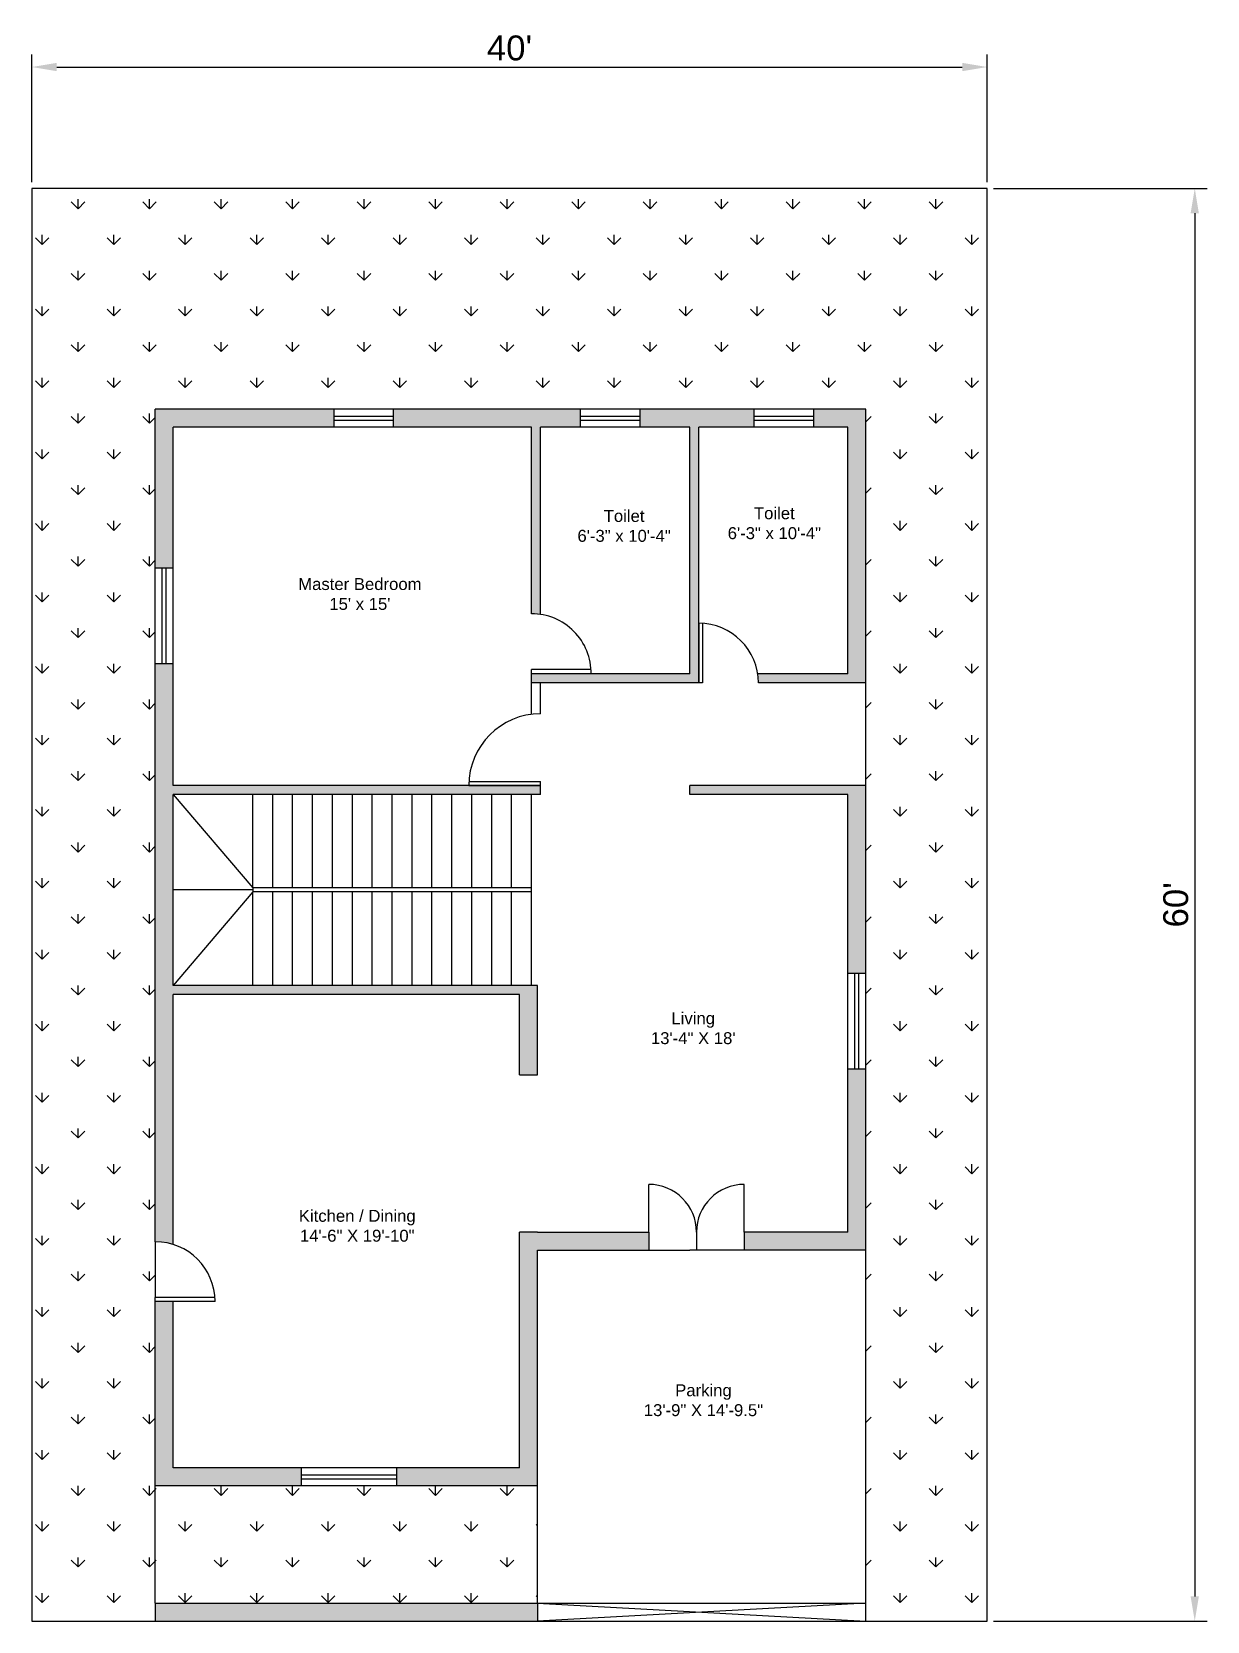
# Model space of a CAD drawing. Header units: millimetres. Extents: x 2132 to 2723, y 655 to 1454.
import ezdxf

# ---------------------------------------------------------------- set-up
doc = ezdxf.new("R2010")
doc.units = ezdxf.units.MM
doc.styles.get("Standard").update_dxf_attribs({"font": 'arial.ttf'})
doc.dimstyles.new('ISO-25', dxfattribs={"dimscale": 5, "dimtxt": 2.5, "dimasz": 2.5, "dimexe": 1.25, "dimexo": 0.625, "dimtad": 1, "dimlunit": 3, "dimtxsty": 'Standard', "dimcen": 2.5, "dimadec": 0, "dimazin": 0, "dimtfac": 1, "dimtmove": 0, "dimatfit": 3, "dimfxl": 1, "dimarcsym": 0})

# ---------------------------------------------------------------- blocks, each defined once
blk = doc.blocks.new('*D17')
at = {"color": 0, "lineweight": -2, "transparency": 16777216}
for p, q in [((2615.18, 1375.2), (2722.59, 1375.2)), ((2716.34, 1362.7), (2716.34, 667.7)), ((2615.18, 655.2), (2722.59, 655.2))]:
    blk.add_line(p, q, dxfattribs=at)
at = {"color": 0, "transparency": 16777216}
for points in [[(2714.26, 1362.7), (2718.42, 1362.7), (2716.34, 1375.2)], [(2714.26, 667.7), (2718.42, 667.7), (2716.34, 655.2)]]:
    blk.add_solid(points, dxfattribs=at)
at = {"layer": 'Defpoints', "color": 0, "transparency": 16777216}
for p in [(2612.05, 1375.2), (2612.05, 655.2), (2716.34, 655.2)]:
    blk.add_point(p, dxfattribs=at)
at = {"color": 0, "transparency": 16777216, "insert": (2706.83, 1015.2), "char_height": 12.5, "attachment_point": 5, "rotation": 90}
blk.add_mtext("60'", dxfattribs=at)
blk = doc.blocks.new('*D18')
at = {"color": 0, "lineweight": -2, "transparency": 16777216}
for p, q in [((2132.05, 1378.32), (2132.05, 1442.44)), ((2612.05, 1378.32), (2612.05, 1442.44)), ((2144.55, 1436.19), (2599.55, 1436.19))]:
    blk.add_line(p, q, dxfattribs=at)
at = {"color": 0, "transparency": 16777216}
for points in [[(2144.55, 1438.28), (2144.55, 1434.11), (2132.05, 1436.19)], [(2599.55, 1438.28), (2599.55, 1434.11), (2612.05, 1436.19)]]:
    blk.add_solid(points, dxfattribs=at)
at = {"layer": 'Defpoints', "color": 0, "transparency": 16777216}
for p in [(2612.05, 1436.19), (2132.05, 1375.2), (2612.05, 1375.2)]:
    blk.add_point(p, dxfattribs=at)
at = {"color": 0, "transparency": 16777216, "insert": (2372.05, 1445.7), "char_height": 12.5, "attachment_point": 5}
blk.add_mtext("40'", dxfattribs=at)

msp = doc.modelspace()

# ---------------------------------------------------------------- hatches: boundary and pattern name
at = {"true_color": 0x136734}
h = msp.add_hatch(dxfattribs=at)
h.set_pattern_fill('GRASS', color=116)
h.paths.add_polyline_path([(2612.05, 1375.199), (2132.05, 1375.199), (2132.05, 655.199), (2194.098, 655.199), (2194.098, 664.199), (2194.098, 817.912), (2194.098, 845.912), (2194.098, 1264.199), (2551.098, 1264.199), (2551.098, 664.199), (2551.098, 655.199), (2612.05, 655.199)])
h = msp.add_hatch(color=256)
h.dxf.hatch_style = 1
h.set_gradient(color2=(0, 0, 0), tint=1)
h.paths.add_polyline_path([(2203.098, 1136.437), (2194.098, 1136.437), (2194.098, 845.912, -0.0763208), (2203.098, 844.531), (2203.098, 970.199), (2377.098, 970.199), (2377.098, 929.792), (2386.098, 929.792), (2386.098, 974.699), (2203.098, 974.699), (2203.098, 1070.699), (2387.598, 1070.699), (2387.598, 1075.199), (2351.598, 1075.199), (2203.098, 1075.199)])
h.paths.add_polyline_path([(2203.098, 1255.199), (2283.758, 1255.199), (2283.758, 1264.199), (2194.098, 1264.199), (2194.098, 1184.437), (2203.098, 1184.437)])
h.paths.add_polyline_path([(2407.628, 1264.199), (2313.758, 1264.199), (2313.758, 1255.199), (2383.098, 1255.199), (2383.098, 1161.475, -0.0376599), (2387.598, 1161.136), (2387.598, 1255.199), (2407.628, 1255.199)])
h.paths.add_polyline_path([(2494.874, 1264.199), (2437.628, 1264.199), (2437.628, 1255.199), (2462.598, 1255.199), (2462.598, 1131.199), (2383.098, 1131.199), (2383.098, 1126.699), (2467.098, 1126.699), (2467.098, 1156.699), (2467.098, 1255.199), (2494.874, 1255.199)])
h.paths.add_polyline_path([(2551.098, 1264.199), (2524.874, 1264.199), (2524.874, 1255.199), (2542.098, 1255.199), (2542.098, 1131.199), (2551.098, 1131.199)])
h.paths.add_polyline_path([(2542.098, 1131.199), (2496.758, 1131.199, -0.0376599), (2497.098, 1126.699), (2542.098, 1126.699)])
h.paths.add_polyline_path([(2551.098, 1131.199), (2542.098, 1131.199), (2542.098, 1126.699), (2551.098, 1126.699)])
h.paths.add_polyline_path([(2551.098, 1075.199), (2462.598, 1075.199), (2462.598, 1070.699), (2542.098, 1070.699), (2542.098, 980.716), (2551.098, 980.716)])
h.paths.add_polyline_path([(2551.098, 932.716), (2542.098, 932.716), (2542.098, 850.699), (2490.005, 850.699), (2490.005, 841.699), (2551.098, 841.699)])
h.paths.add_polyline_path([(2442.005, 850.699), (2386.098, 850.699), (2377.098, 850.699), (2377.098, 732.199), (2315.457, 732.199), (2315.457, 723.199), (2386.098, 723.199), (2386.098, 841.699), (2442.005, 841.699)])
h.paths.add_polyline_path([(2203.098, 815.912), (2194.098, 815.912), (2194.098, 723.199), (2267.457, 723.199), (2267.457, 732.199), (2203.098, 732.199)])
h.paths.add_polyline_path([(2386.098, 664.199), (2194.098, 664.199), (2194.098, 655.199), (2386.098, 655.199)])
h = msp.add_hatch(dxfattribs=at)
h.set_pattern_fill('GRASS', color=116)
h.paths.add_polyline_path([(2386.098, 723.199), (2194.098, 723.199), (2194.098, 664.199), (2386.098, 664.199)])

# ---------------------------------------------------------------- linework, layer by layer
for p, q in [((2551.098, 1264.199), (2194.098, 1264.199)), ((2194.098, 845.912), (2194.098, 1264.199)), ((2283.758, 1264.199), (2283.758, 1255.199)), ((2313.758, 1255.199), (2313.758, 1264.199)), ((2407.628, 1264.199), (2407.628, 1255.199)), ((2437.628, 1255.199), (2437.628, 1264.199)), ((2494.874, 1264.199), (2494.874, 1255.199)), ((2524.874, 1255.199), (2524.874, 1264.199)), ((2551.098, 664.199), (2551.098, 1264.199)), ((2203.098, 1075.199), (2203.098, 1255.199)), ((2383.098, 1255.199), (2203.098, 1255.199)), ((2283.758, 1260.699), (2313.758, 1260.699)), ((2283.758, 1258.699), (2313.758, 1258.699)), ((2383.098, 1161.475), (2383.098, 1255.199)), ((2387.598, 1161.136), (2387.598, 1255.199)), ((2462.598, 1255.199), (2387.598, 1255.199)), ((2407.628, 1260.699), (2437.628, 1260.699)), ((2407.628, 1258.699), (2437.628, 1258.699)), ((2462.598, 1131.199), (2462.598, 1255.199)), ((2542.098, 1255.199), (2467.098, 1255.199)), ((2467.098, 1126.699), (2467.098, 1255.199)), ((2494.874, 1260.699), (2524.874, 1260.699)), ((2494.874, 1258.699), (2524.874, 1258.699)), ((2542.098, 1131.199), (2542.098, 1255.199)), ((2203.098, 1184.437), (2194.098, 1184.437)), ((2197.598, 1136.437), (2197.598, 1184.437)), ((2199.598, 1136.437), (2199.598, 1184.437)), ((2194.098, 1136.437), (2203.098, 1136.437)), ((2383.098, 1110.917), (2383.098, 1133.475)), ((2462.598, 1131.199), (2383.098, 1131.199)), ((2469.098, 1126.699), (2383.098, 1126.699)), ((2387.598, 1111.199), (2387.598, 1126.699)), ((2542.098, 1131.199), (2496.758, 1131.199)), ((2551.098, 1126.699), (2497.098, 1126.699)), ((2387.598, 1075.199), (2203.098, 1075.199)), ((2387.598, 1070.699), (2203.098, 1070.699)), ((2203.098, 974.699), (2203.098, 1070.699)), ((2203.098, 1070.699), (2243.098, 1023.699)), ((2243.098, 1023.699), (2243.098, 1070.699)), ((2253.098, 1023.699), (2253.098, 1070.699)), ((2263.098, 1023.699), (2263.098, 1070.699)), ((2273.098, 1023.699), (2273.098, 1070.699)), ((2283.098, 1023.699), (2283.098, 1070.699)), ((2293.098, 1023.699), (2293.098, 1070.699)), ((2303.098, 1023.699), (2303.098, 1070.699)), ((2313.098, 1023.699), (2313.098, 1070.699)), ((2323.098, 1023.699), (2323.098, 1070.699)), ((2333.098, 1023.699), (2333.098, 1070.699)), ((2343.098, 1023.699), (2343.098, 1070.699)), ((2353.098, 1023.699), (2353.098, 1070.699)), ((2363.098, 1023.699), (2363.098, 1070.699)), ((2373.098, 1023.699), (2373.098, 1070.699)), ((2383.098, 974.699), (2383.098, 1070.699)), ((2387.598, 1070.699), (2387.598, 1077.199)), ((2551.098, 1075.199), (2462.598, 1075.199)), ((2462.598, 1070.699), (2462.598, 1075.199)), ((2542.098, 1070.699), (2462.598, 1070.699)), ((2542.098, 850.699), (2542.098, 1070.699)), ((2243.098, 1022.699), (2203.098, 1022.699)), ((2383.098, 1023.699), (2243.098, 1023.699)), ((2243.098, 1023.699), (2243.098, 1021.699)), ((2243.098, 1021.699), (2203.098, 974.699)), ((2243.098, 974.699), (2243.098, 1021.699)), ((2383.098, 1021.699), (2243.098, 1021.699)), ((2253.098, 974.699), (2253.098, 1021.699)), ((2263.098, 974.699), (2263.098, 1021.699)), ((2273.098, 974.699), (2273.098, 1021.699)), ((2283.098, 974.699), (2283.098, 1021.699)), ((2293.098, 974.699), (2293.098, 1021.699)), ((2303.098, 974.699), (2303.098, 1021.699)), ((2313.098, 974.699), (2313.098, 1021.699)), ((2323.098, 974.699), (2323.098, 1021.699)), ((2333.098, 974.699), (2333.098, 1021.699)), ((2343.098, 974.699), (2343.098, 1021.699)), ((2353.098, 974.699), (2353.098, 1021.699)), ((2363.098, 974.699), (2363.098, 1021.699)), ((2373.098, 974.699), (2373.098, 1021.699)), ((2386.098, 974.699), (2203.098, 974.699)), ((2386.098, 929.792), (2386.098, 974.699)), ((2551.098, 980.716), (2542.098, 980.716)), ((2545.598, 932.716), (2545.598, 980.716)), ((2547.598, 932.716), (2547.598, 980.716)), ((2377.098, 970.199), (2203.098, 970.199)), ((2203.098, 844.531), (2203.098, 970.199)), ((2377.098, 929.792), (2377.098, 970.199)), ((2377.098, 929.792), (2386.098, 929.792)), ((2542.098, 932.716), (2551.098, 932.716)), ((2442.005, 850.699), (2442.005, 874.699)), ((2490.005, 850.699), (2490.005, 874.699)), ((2377.098, 732.199), (2377.098, 850.699)), ((2386.098, 850.699), (2377.098, 850.699)), ((2386.098, 850.699), (2442.005, 850.699)), ((2442.005, 850.699), (2442.005, 841.699)), ((2466.005, 850.699), (2466.005, 841.699)), ((2542.098, 850.699), (2490.005, 850.699)), ((2490.005, 850.699), (2490.005, 841.699)), ((2194.098, 845.912), (2194.098, 817.912)), ((2386.098, 664.199), (2386.098, 841.699)), ((2386.098, 841.699), (2462.598, 841.699)), ((2551.098, 841.699), (2462.598, 841.699)), ((2194.098, 664.199), (2194.098, 817.912)), ((2203.098, 732.199), (2203.098, 815.912)), ((2377.098, 732.199), (2203.098, 732.199)), ((2267.457, 732.199), (2267.457, 723.199)), ((2267.457, 728.699), (2315.457, 728.699)), ((2315.457, 723.199), (2315.457, 732.199)), ((2386.098, 723.199), (2194.098, 723.199)), ((2267.457, 726.699), (2315.457, 726.699)), ((2194.098, 664.199), (2551.098, 664.199)), ((2194.098, 664.199), (2194.098, 655.199)), ((2386.098, 664.199), (2386.098, 655.199)), ((2386.098, 664.199), (2551.098, 655.199)), ((2551.098, 664.199), (2386.098, 655.199)), ((2551.098, 655.199), (2551.098, 664.199)), ((2194.098, 655.199), (2551.098, 655.199))]:
    msp.add_line(p, q)
msp.add_lwpolyline([(2132.05, 655.199), (2612.05, 655.199), (2612.05, 1375.199), (2132.05, 1375.199)], close=True)
for points in [[(2467.098, 1156.699), (2467.098, 1126.699)], [(2469.098, 1156.699), (2469.098, 1126.699)], [(2413.098, 1133.475), (2383.098, 1133.475)], [(2413.098, 1126.699), (2387.598, 1126.699)], [(2351.598, 1077.199), (2387.598, 1077.199)], [(2351.598, 1075.199), (2387.598, 1075.199)], [(2224.098, 817.912), (2194.098, 817.912)], [(2224.098, 815.912), (2194.098, 815.912)]]:
    msp.add_lwpolyline(points)
for centre, radius, start, end in [((2383.098, 1131.475), 30, 359.472705, 90), ((2467.098, 1126.699), 30, 0, 90), ((2387.598, 1075.199), 36, 90, 180), ((2442.005, 850.699), 24, 0, 90), ((2490.005, 850.699), 24, 90, 180), ((2194.098, 815.912), 30, 0, 90)]:
    msp.add_arc(centre, radius, start, end)

# ---------------------------------------------------------------- texts
at = {"char_height": 6, "attachment_point": 1}
for s, width, heights, insert in [('\\pxqc;Toilet\\P6\'-3" x 10\'-4"', 50.63445, [25.309], (2479.796, 1214.967)), ('\\pxqc;Toilet\\P6\'-3" x 10\'-4"', 50.63445, [25.309], (2404.315, 1213.614)), ("\\pxqc;Master Bedroom\\P15' x 15'", 105.87495, [0], (2243.946, 1179.391)), ('\\pxqc;Living \\P13\'-4" X 18\'', 91.22198, [0], (2418.751, 961.196)), ('\\pxqc;Kitchen / Dining\\P14\'-6" X 19\'-10"', 110.2786, [0], (2240.42, 861.917)), ('\\pxqc;Parking\\P13\'-9" X 14\'-9.5"', 84.08572, [0], (2427.46, 774.265))]:
    msp.add_mtext_dynamic_manual_height_columns(s, width=width, gutter_width=12.5, heights=heights, dxfattribs=dict(at, insert=insert))

# ---------------------------------------------------------------- dimensions: what is measured, and where the dimension line sits
dim = msp.add_linear_dim(base=(2612.05, 1436.192), p1=(2132.05, 1375.199), p2=(2612.05, 1375.199), dimstyle='ISO-25')
dim.commit()
dim.dimension.update_dxf_attribs({"geometry": '*D18', "text_midpoint": (2372.05, 1445.7)})
dim = msp.add_linear_dim(base=(2716.341, 655.199), p1=(2612.05, 1375.199), p2=(2612.05, 655.199), angle=90, dimstyle='ISO-25')
dim.commit()
dim.dimension.update_dxf_attribs({"geometry": '*D17', "text_midpoint": (2706.834, 1015.199)})

doc.saveas('drawing.dxf')
